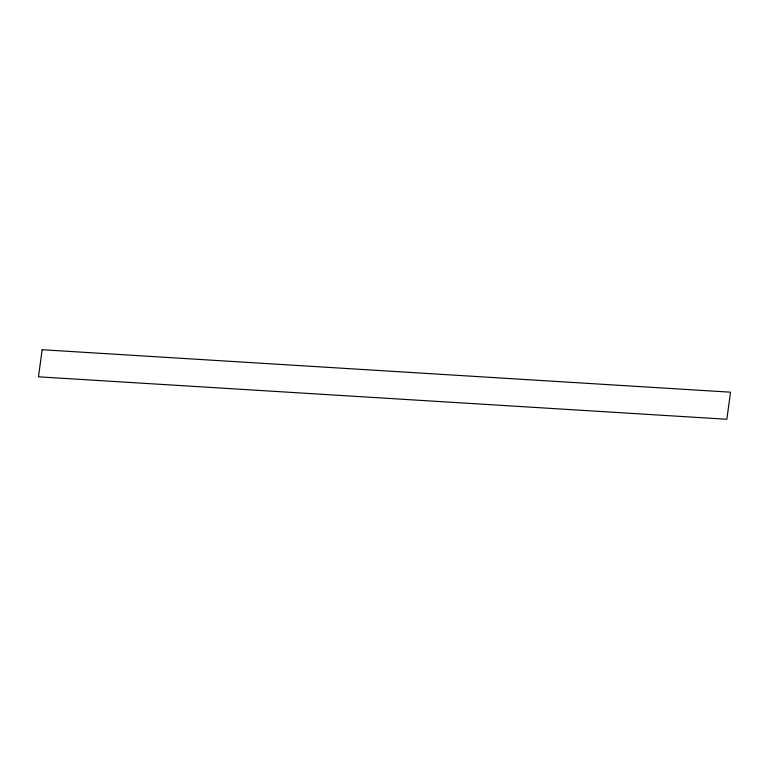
<?xml version="1.0" encoding="UTF-8"?>
<svg xmlns="http://www.w3.org/2000/svg" width="769" height="769" viewBox="0 0 769 769"><rect width="100%" height="100%" fill="white"/><g stroke="black" fill="none" stroke-linecap="round" stroke-linejoin="round"><path stroke-width="1.15" d="M42.16 349.732L38.45 376.81L726.84 419.268L730.55 392.19L42.16 349.732"/></g></svg>
